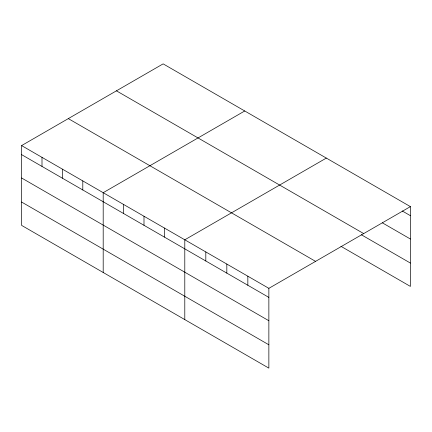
<?xml version="1.0" encoding="UTF-8"?>
<svg xmlns="http://www.w3.org/2000/svg" width="432" height="432" viewBox="0 0 432 432"><rect width="100%" height="100%" fill="white"/><g stroke="black" fill="none" stroke-linecap="round" stroke-linejoin="round"><path stroke-width="0.65" d="M268.861 320.738L268.861 288.338L21.6 145.584L21.6 225.38L268.861 368.134L268.861 320.738L21.6 177.984M340.929 246.305L410.4 286.416L410.4 206.62L163.139 63.866L21.6 145.584M244.733 110.975L103.194 192.694L103.194 272.489M326.333 158.085L184.793 239.803L184.793 319.599M268.861 288.338L410.4 206.62M402.224 210.956L410.4 215.676M382.379 222.842L410.4 239.02M116.429 90.833L363.69 233.588M361.363 234.76L410.4 263.072M68.31 118.616L315.571 261.371M21.6 154.64L268.861 297.394M21.6 202.036L268.861 344.79M247.844 276.205L247.844 285.26M226.827 264.071L226.827 273.127M205.81 251.937L205.81 260.993M164.392 228.026L164.392 237.082M143.996 216.248L143.996 225.304M123.595 204.471L123.595 213.527M82.798 180.916L82.798 189.972M62.397 169.139L62.397 178.195M42.001 157.361L42.001 166.417"/></g></svg>
